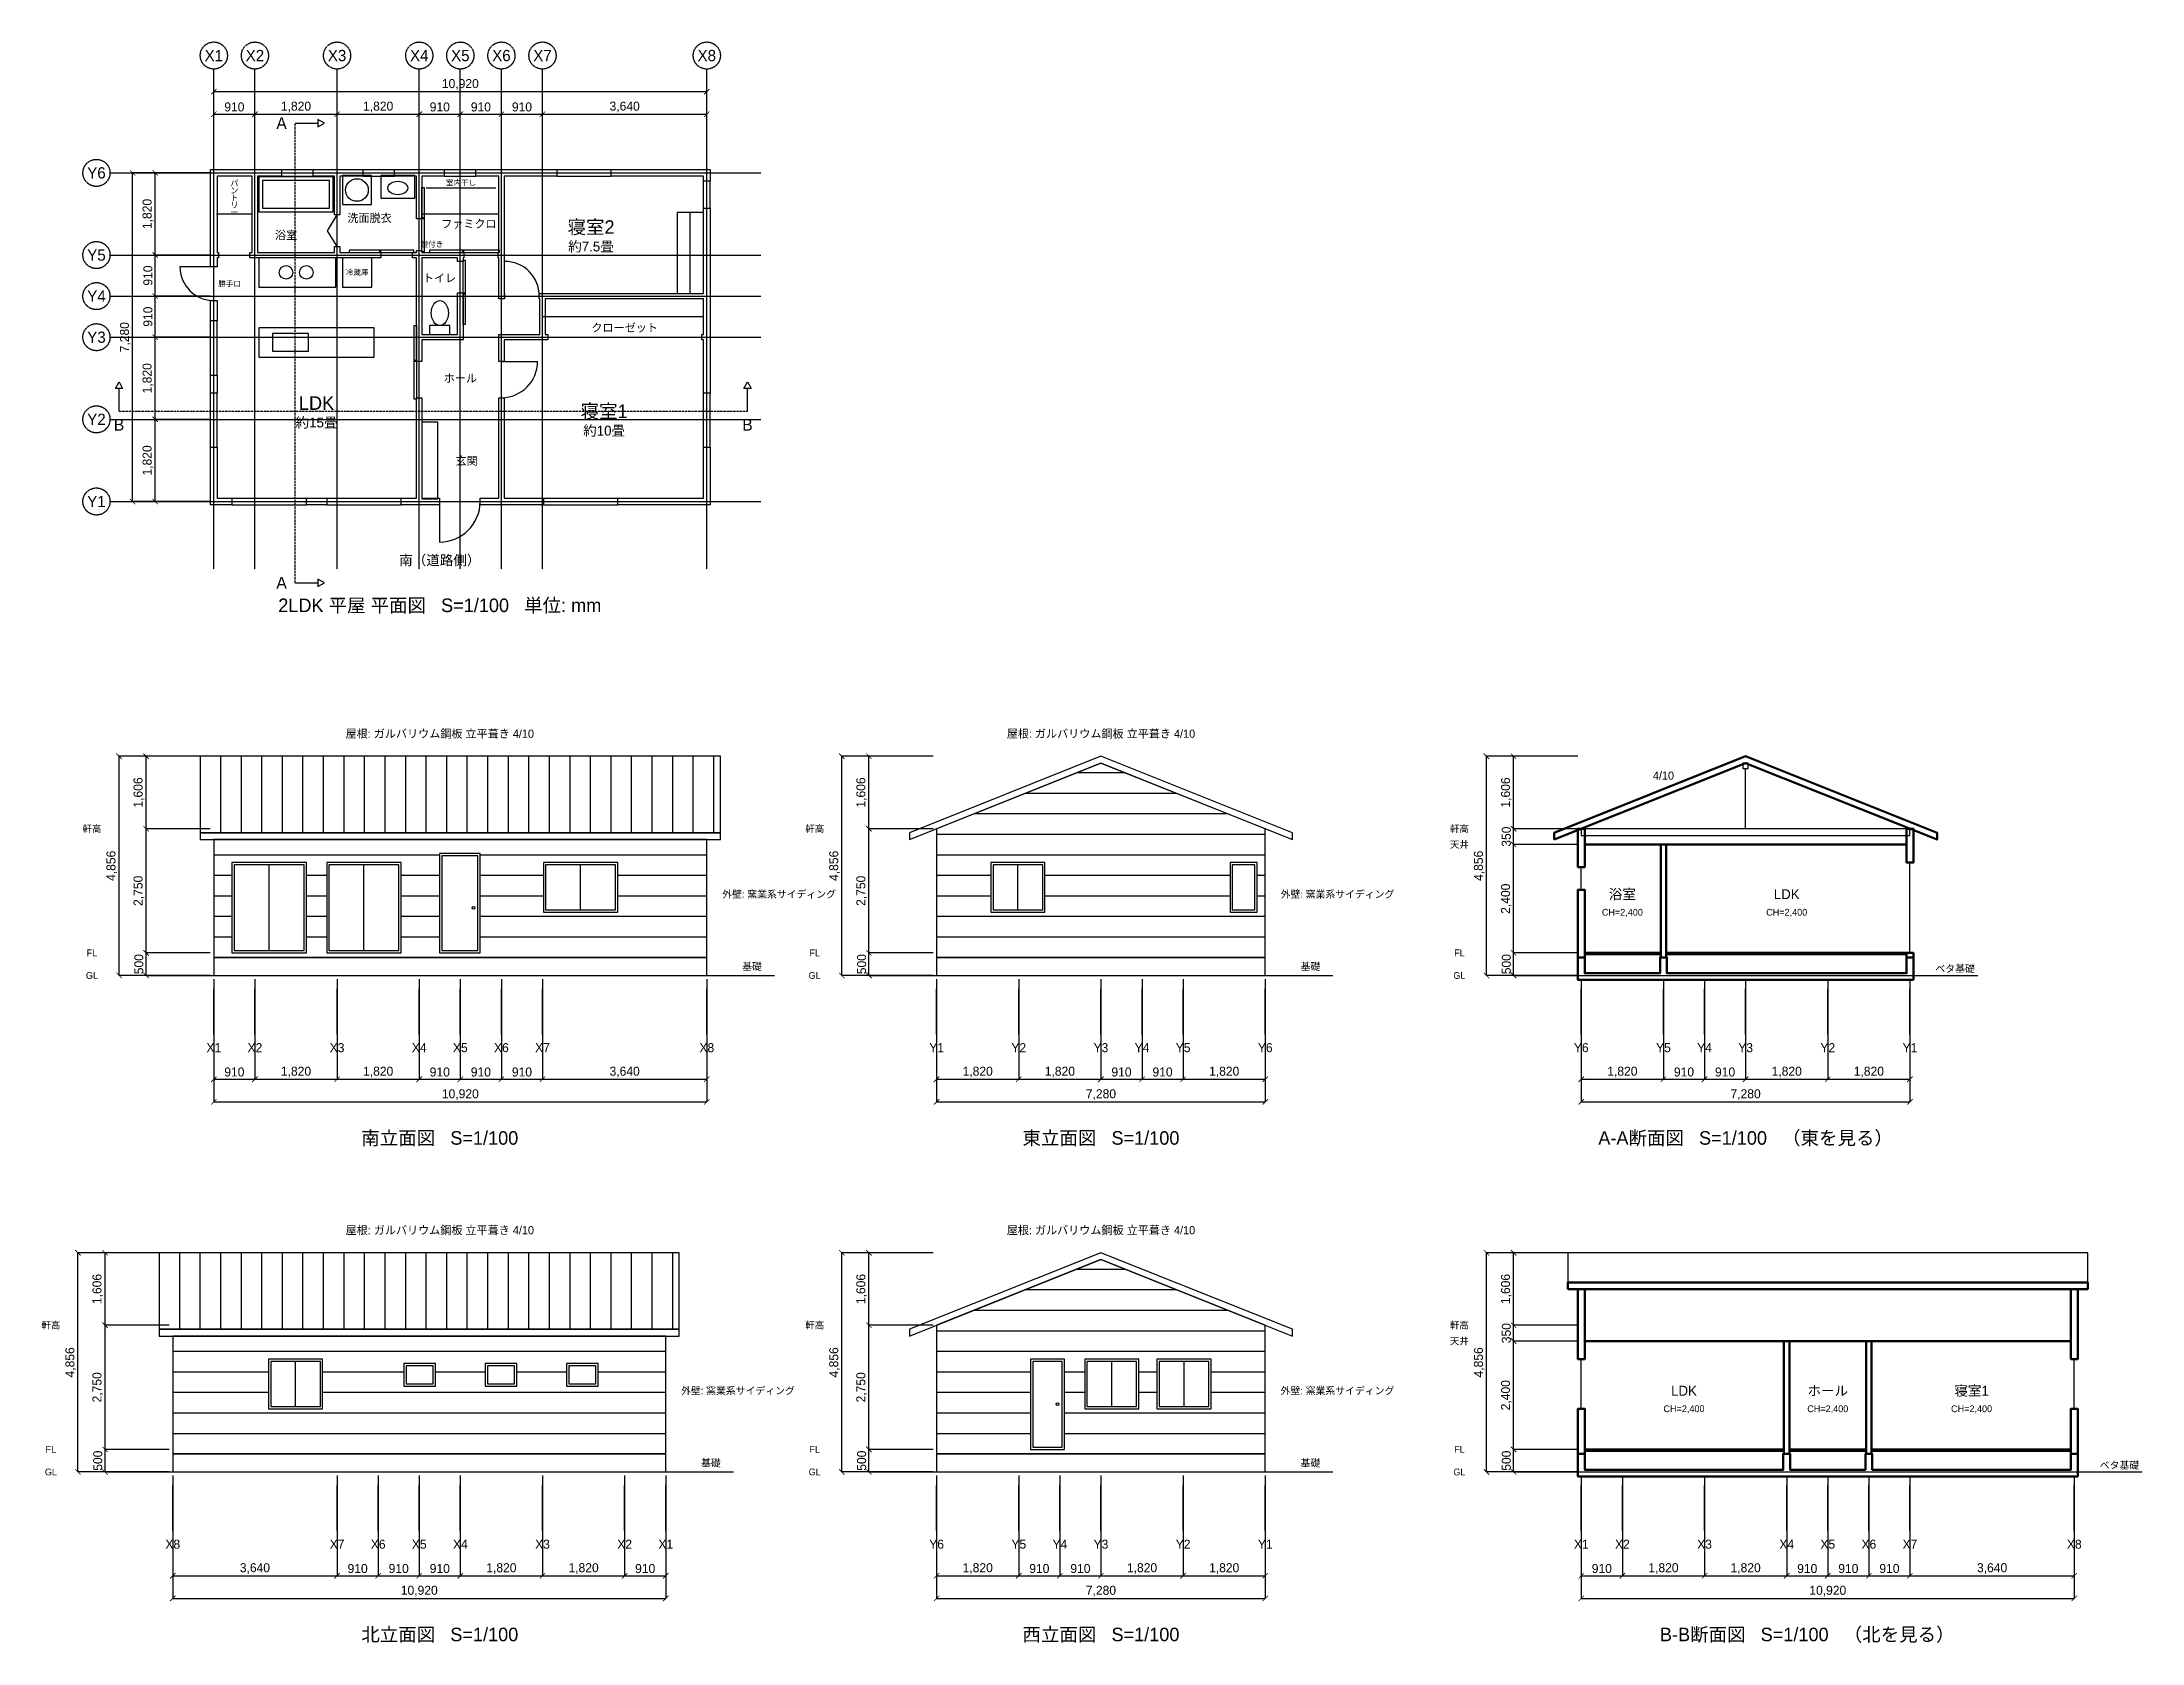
# Model space of a CAD drawing. Header units: millimetres. Extents: x -3806 to 42710, y -25289 to 10180.
import ezdxf
from ezdxf.enums import TextEntityAlignment as Align

# ---------------------------------------------------------------- set-up
doc = ezdxf.new("R2010")
doc.units = ezdxf.units.MM
for name, pattern in [('CENTER', [5.08, 3.175, -0.635, 0.635, -0.635]), ('DASHDOT', [3.556, 2.54, -0.508, 0, -0.508]), ('DASHED', [1.524, 1.27, -0.254])]:
    doc.linetypes.add(name, pattern=pattern)
for name, color, linetype in [('DIM', 2, 'CONTINUOUS'), ('DOOR', 3, 'CONTINUOUS'), ('ELEV', 7, 'CONTINUOUS'), ('ELEV_DETAIL', 8, 'CONTINUOUS'), ('ELEV_WINDOW', 4, 'CONTINUOUS'), ('FIXTURE', 8, 'CONTINUOUS'), ('GRID', 1, 'CENTER'), ('SECT', 7, 'CONTINUOUS'), ('SECT_VIEW', 8, 'CONTINUOUS'), ('TEXT', 7, 'CONTINUOUS'), ('WALL', 7, 'CONTINUOUS'), ('WINDOW', 4, 'CONTINUOUS')]:
    doc.layers.add(name, color=color, linetype=linetype)
doc.styles.add('kst32b', font='kst32b.lff')
doc.styles.add('OpenSansCondensed-Light', font='OpenSansCondensed-Light.ttf')
doc.dimstyles.new('EZDXF', dxfattribs={"dimtxt": 0.25, "dimasz": 0.175, "dimexe": 0.375, "dimexo": 0.125, "dimgap": 0.1, "dimtad": 1, "dimlfac": 100, "dimzin": 12, "dimdsep": 46, "dimtxsty": 'OpenSansCondensed-Light', "dimblk": 'ARCHTICK', "dimcen": 2.5, "dimazin": 3, "dimtfac": 0.5, "dimtmove": 2, "dimatfit": 3})

# ---------------------------------------------------------------- blocks, each defined once
blk = doc.blocks.new('_ARCHTICK')
at = {"color": 0, "linetype": 'BYBLOCK', "const_width": 0.15}
blk.add_lwpolyline([(-0.5, -0.5), (0.5, 0.5)], dxfattribs=at)

msp = doc.modelspace()

# ---------------------------------------------------------------- linework, layer by layer
at = {"layer": 'DOOR'}
for p, q in [((0, 5200), (-750, 5200)), ((6440, 4550), (6440, 5320)), ((6370, 3100), (7170, 3100)), ((5000, 0), (5000, -900))]:
    msp.add_line(p, q, dxfattribs=at)
at = {"layer": 'DOOR', "linetype": 'DASHED', "ltscale": 8}
for points in [[(4610, 6260), (4610, 6960), (4660, 6960), (4660, 6260)], [(3000, 5520), (3700, 5520), (3700, 5570), (3000, 5570)], [(4780, 5520), (5540, 5520), (5540, 5570), (4780, 5570)], [(5520, 3920), (5520, 4620), (5570, 4620), (5570, 3920)], [(4440, 3100), (4440, 3900), (4490, 3900), (4490, 3100)]]:
    msp.add_lwpolyline(points, close=True, dxfattribs=at)
at = {"layer": 'DOOR'}
msp.add_lwpolyline([(2730, 5650), (2520, 6000), (2730, 6350)], dxfattribs=at)
at = {"layer": 'DOOR', "linetype": 'CONTINUOUS', "ltscale": 8}
for points in [[(4610, 5530), (4610, 6290), (4660, 6290), (4660, 5530)], [(3670, 5520), (4430, 5520), (4430, 5570), (3670, 5570)], [(5510, 5520), (6330, 5520), (6330, 5570), (5510, 5570)], [(5520, 4590), (5520, 5350), (5570, 5350), (5570, 4590)], [(4440, 2270), (4440, 3130), (4490, 3130), (4490, 2270)]]:
    msp.add_lwpolyline(points, close=True, dxfattribs=at)
at = {"layer": 'DOOR'}
for centre, radius, start, end in [((0, 5200), 750, 180, 270), ((6440, 4550), 770, 0, 90), ((6370, 3100), 800, 270, 360), ((5000, 0), 900, 270, 360)]:
    msp.add_arc(centre, radius, start, end, dxfattribs=at)
at = {"layer": 'ELEV'}
for p, q in [((-1500, -10500), (12420, -10500)), ((14510, -10500), (24790, -10500)), ((-2410, -21500), (11510, -21500)), ((14510, -21500), (24790, -21500))]:
    msp.add_line(p, q, dxfattribs=at)
for points in [[(-300, -7340), (11220, -7340), (11220, -5644), (-300, -5644)], [(15410, -7490), (19650, -5794), (23890, -7490), (23890, -7340), (19650, -5644), (15410, -7340)], [(16010, -10100), (23290, -10100), (23290, -7250), (19650, -5794), (16010, -7250)], [(-300, -7490), (11220, -7490), (11220, -7340), (-300, -7340)], [(0, -10100), (10920, -10100), (10920, -7490), (0, -7490)], [(0, -10500), (10920, -10500), (10920, -10100), (0, -10100)], [(16010, -10500), (23290, -10500), (23290, -10100), (16010, -10100)], [(-1210, -18340), (10310, -18340), (10310, -16644), (-1210, -16644)], [(15410, -18490), (19650, -16794), (23890, -18490), (23890, -18340), (19650, -16644), (15410, -18340)], [(16010, -21100), (23290, -21100), (23290, -18250), (19650, -16794), (16010, -18250)], [(-1210, -18490), (10310, -18490), (10310, -18340), (-1210, -18340)], [(-910, -21100), (10010, -21100), (10010, -18490), (-910, -18490)], [(-910, -21500), (10010, -21500), (10010, -21100), (-910, -21100)], [(16010, -21500), (23290, -21500), (23290, -21100), (16010, -21100)]]:
    msp.add_lwpolyline(points, close=True, dxfattribs=at)
at = {"layer": 'ELEV_DETAIL'}
for p, q in [((155, -7340), (155, -5644)), ((610, -7340), (610, -5644)), ((1065, -7340), (1065, -5644)), ((1520, -7340), (1520, -5644)), ((1975, -7340), (1975, -5644)), ((2430, -7340), (2430, -5644)), ((2885, -7340), (2885, -5644)), ((3340, -7340), (3340, -5644)), ((3795, -7340), (3795, -5644)), ((4250, -7340), (4250, -5644)), ((4705, -7340), (4705, -5644)), ((5160, -7340), (5160, -5644)), ((5615, -7340), (5615, -5644)), ((6070, -7340), (6070, -5644)), ((6525, -7340), (6525, -5644)), ((6980, -7340), (6980, -5644)), ((7435, -7340), (7435, -5644)), ((7890, -7340), (7890, -5644)), ((8345, -7340), (8345, -5644)), ((8800, -7340), (8800, -5644)), ((9255, -7340), (9255, -5644)), ((9710, -7340), (9710, -5644)), ((10165, -7340), (10165, -5644)), ((10620, -7340), (10620, -5644)), ((11075, -7340), (11075, -5644)), ((19122.5, -6005), (20177.5, -6005)), ((17985, -6460), (21315, -6460)), ((16847.5, -6915), (22452.5, -6915)), ((16010, -7370), (23290, -7370)), ((0, -7825), (5000, -7825)), ((5900, -7825), (10920, -7825)), ((16010, -7825), (23290, -7825)), ((0, -8280), (400, -8280)), ((2050, -8280), (2500, -8280)), ((4150, -8280), (5000, -8280)), ((5900, -8280), (7300, -8280)), ((8950, -8280), (10920, -8280)), ((16010, -8280), (17210, -8280)), ((18410, -8280), (22510, -8280)), ((23110, -8280), (23290, -8280)), ((0, -8735), (400, -8735)), ((2050, -8735), (2500, -8735)), ((4150, -8735), (5000, -8735)), ((5900, -8735), (7300, -8735)), ((8950, -8735), (10920, -8735)), ((16010, -8735), (17210, -8735)), ((18410, -8735), (22510, -8735)), ((23110, -8735), (23290, -8735)), ((0, -9190), (400, -9190)), ((2050, -9190), (2500, -9190)), ((4150, -9190), (5000, -9190)), ((5900, -9190), (10920, -9190)), ((16010, -9190), (23290, -9190)), ((0, -9645), (400, -9645)), ((2050, -9645), (2500, -9645)), ((4150, -9645), (5000, -9645)), ((5900, -9645), (10920, -9645)), ((16010, -9645), (23290, -9645)), ((-755, -18340), (-755, -16644)), ((-300, -18340), (-300, -16644)), ((155, -18340), (155, -16644)), ((610, -18340), (610, -16644)), ((1065, -18340), (1065, -16644)), ((1520, -18340), (1520, -16644)), ((1975, -18340), (1975, -16644)), ((2430, -18340), (2430, -16644)), ((2885, -18340), (2885, -16644)), ((3340, -18340), (3340, -16644)), ((3795, -18340), (3795, -16644)), ((4250, -18340), (4250, -16644)), ((4705, -18340), (4705, -16644)), ((5160, -18340), (5160, -16644)), ((5615, -18340), (5615, -16644)), ((6070, -18340), (6070, -16644)), ((6525, -18340), (6525, -16644)), ((6980, -18340), (6980, -16644)), ((7435, -18340), (7435, -16644)), ((7890, -18340), (7890, -16644)), ((8345, -18340), (8345, -16644)), ((8800, -18340), (8800, -16644)), ((9255, -18340), (9255, -16644)), ((9710, -18340), (9710, -16644)), ((10165, -18340), (10165, -16644)), ((19122.5, -17005), (20177.5, -17005)), ((17985, -17460), (21315, -17460)), ((16847.5, -17915), (22452.5, -17915)), ((16010, -18370), (23290, -18370)), ((-910, -18825), (10010, -18825)), ((16010, -18825), (23290, -18825)), ((-910, -19280), (1210, -19280)), ((2410, -19280), (4210, -19280)), ((4910, -19280), (6010, -19280)), ((6710, -19280), (7810, -19280)), ((8510, -19280), (10010, -19280)), ((16010, -19280), (18090, -19280)), ((18840, -19280), (19290, -19280)), ((20490, -19280), (20890, -19280)), ((22090, -19280), (23290, -19280)), ((-910, -19735), (1210, -19735)), ((2410, -19735), (10010, -19735)), ((16010, -19735), (18090, -19735)), ((18840, -19735), (19290, -19735)), ((20490, -19735), (20890, -19735)), ((22090, -19735), (23290, -19735)), ((-910, -20190), (10010, -20190)), ((16010, -20190), (18090, -20190)), ((18840, -20190), (23290, -20190)), ((-910, -20645), (10010, -20645)), ((16010, -20645), (18090, -20645)), ((18840, -20645), (23290, -20645))]:
    msp.add_line(p, q, dxfattribs=at)
at = {"layer": 'ELEV_WINDOW'}
for p, q in [((1225, -9950), (1225, -8050)), ((3325, -9950), (3325, -8050)), ((8125, -9050), (8125, -8050)), ((17810, -9050), (17810, -8050)), ((1810, -20050), (1810, -19050)), ((19890, -20050), (19890, -19050)), ((21490, -20050), (21490, -19050))]:
    msp.add_line(p, q, dxfattribs=at)
for points in [[(5000, -10000), (5900, -10000), (5900, -7800), (5000, -7800)], [(5050, -9950), (5850, -9950), (5850, -7850), (5050, -7850)], [(400, -10000), (2050, -10000), (2050, -8000), (400, -8000)], [(450, -9950), (2000, -9950), (2000, -8050), (450, -8050)], [(2500, -10000), (4150, -10000), (4150, -8000), (2500, -8000)], [(2550, -9950), (4100, -9950), (4100, -8050), (2550, -8050)], [(7300, -9100), (8950, -9100), (8950, -8000), (7300, -8000)], [(7350, -9050), (8900, -9050), (8900, -8050), (7350, -8050)], [(17210, -9100), (18410, -9100), (18410, -8000), (17210, -8000)], [(17260, -9050), (18360, -9050), (18360, -8050), (17260, -8050)], [(22510, -9100), (23110, -9100), (23110, -8000), (22510, -8000)], [(22560, -9050), (23060, -9050), (23060, -8050), (22560, -8050)], [(1210, -20100), (2410, -20100), (2410, -19000), (1210, -19000)], [(1260, -20050), (2360, -20050), (2360, -19050), (1260, -19050)], [(18090, -21000), (18840, -21000), (18840, -19000), (18090, -19000)], [(18140, -20950), (18790, -20950), (18790, -19050), (18140, -19050)], [(19290, -20100), (20490, -20100), (20490, -19000), (19290, -19000)], [(19340, -20050), (20440, -20050), (20440, -19050), (19340, -19050)], [(20890, -20100), (22090, -20100), (22090, -19000), (20890, -19000)], [(20940, -20050), (22040, -20050), (22040, -19050), (20940, -19050)], [(4210, -19600), (4910, -19600), (4910, -19100), (4210, -19100)], [(4260, -19550), (4860, -19550), (4860, -19150), (4260, -19150)], [(6010, -19600), (6710, -19600), (6710, -19100), (6010, -19100)], [(6060, -19550), (6660, -19550), (6660, -19150), (6060, -19150)], [(7810, -19600), (8510, -19600), (8510, -19100), (7810, -19100)], [(7860, -19550), (8460, -19550), (8460, -19150), (7860, -19150)]]:
    msp.add_lwpolyline(points, close=True, dxfattribs=at)
for centre in [(5750, -9000), (18690, -20000)]:
    msp.add_circle(centre, 30, dxfattribs=at)
at = {"layer": 'FIXTURE'}
for p, q in [((4700, 6950), (6250, 6950)), ((60, 6370), (850, 6370)), ((4610, 6370), (6310, 6370)), ((10550, 4610), (10550, 6400)), ((7280, 4095), (10845, 4095)), ((4610, 1820), (6310, 1820))]:
    msp.add_line(p, q, dxfattribs=at)
for points in [[(1000, 6420), (2640, 6420), (2640, 7190), (1000, 7190)], [(1080, 6500), (2560, 6500), (2560, 7110), (1080, 7110)], [(2850, 6580), (3490, 6580), (3490, 7220), (2850, 7220)], [(3700, 6720), (4450, 6720), (4450, 7220), (3700, 7220)], [(10260, 4610), (10845, 4610), (10845, 6400), (10260, 6400)], [(1000, 4750), (2700, 4750), (2700, 5400), (1000, 5400)], [(2850, 4750), (3500, 4750), (3500, 5400), (2850, 5400)], [(1000, 3200), (3550, 3200), (3550, 3850), (1000, 3850)], [(4780, 3700), (5230, 3700), (5230, 3900), (4780, 3900)], [(1300, 3330), (2100, 3330), (2100, 3720), (1300, 3720)], [(4610, 60), (4960, 60), (4960, 1760), (4610, 1760)]]:
    msp.add_lwpolyline(points, close=True, dxfattribs=at)
for centre, radius in [((3170, 6900), 250), ((1600, 5075), 150), ((2050, 5075), 150)]:
    msp.add_circle(centre, radius, dxfattribs=at)
for centre, major_axis, ratio in [((4075, 6945), (220, 0), 0.681818182), ((5005, 4175), (0, 275), 0.690909091)]:
    msp.add_ellipse(centre, major_axis=major_axis, ratio=ratio, dxfattribs=at)
at = {"layer": 'GRID'}
for p, q in [((0, -1500), (0, 9580)), ((910, -1500), (910, 9580)), ((2730, -1500), (2730, 9580)), ((4550, -1500), (4550, 9580)), ((5460, -1500), (5460, 9580)), ((6370, -1500), (6370, 9580)), ((7280, -1500), (7280, 9580)), ((10920, -1500), (10920, 9580)), ((-2300, 7280), (12120, 7280)), ((-2300, 5460), (12120, 5460)), ((-2300, 4550), (12120, 4550)), ((-2300, 3640), (12120, 3640)), ((-2300, 1820), (12120, 1820)), ((-2300, 0), (12120, 0)), ((0, -11800), (0, -10800)), ((910, -11800), (910, -10800)), ((2730, -11800), (2730, -10800)), ((4550, -11800), (4550, -10800)), ((5460, -11800), (5460, -10800)), ((6370, -11800), (6370, -10800)), ((7280, -11800), (7280, -10800)), ((10920, -11800), (10920, -10800)), ((16010, -11800), (16010, -10800)), ((17830, -11800), (17830, -10800)), ((19650, -11800), (19650, -10800)), ((20560, -11800), (20560, -10800)), ((21470, -11800), (21470, -10800)), ((23290, -11800), (23290, -10800)), ((30290, -11800), (30290, -10800)), ((32110, -11800), (32110, -10800)), ((33020, -11800), (33020, -10800)), ((33930, -11800), (33930, -10800)), ((35750, -11800), (35750, -10800)), ((37570, -11800), (37570, -10800)), ((-910, -22800), (-910, -21800)), ((2730, -22800), (2730, -21800)), ((3640, -22800), (3640, -21800)), ((4550, -22800), (4550, -21800)), ((5460, -22800), (5460, -21800)), ((7280, -22800), (7280, -21800)), ((9100, -22800), (9100, -21800)), ((10010, -22800), (10010, -21800)), ((16010, -22800), (16010, -21800)), ((17830, -22800), (17830, -21800)), ((18740, -22800), (18740, -21800)), ((19650, -22800), (19650, -21800)), ((21470, -22800), (21470, -21800)), ((23290, -22800), (23290, -21800)), ((30290, -22800), (30290, -21800)), ((31200, -22800), (31200, -21800)), ((33020, -22800), (33020, -21800)), ((34840, -22800), (34840, -21800)), ((35750, -22800), (35750, -21800)), ((36660, -22800), (36660, -21800)), ((37570, -22800), (37570, -21800)), ((41210, -22800), (41210, -21800))]:
    msp.add_line(p, q, dxfattribs=at)
for centre in [(0, 9880), (910, 9880), (2730, 9880), (4550, 9880), (5460, 9880), (6370, 9880), (7280, 9880), (10920, 9880), (-2600, 7280), (-2600, 5460), (-2600, 4550), (-2600, 3640), (-2600, 1820), (-2600, 0)]:
    msp.add_circle(centre, 300, dxfattribs=at)
at = {"layer": 'SECT', "lineweight": 50}
for p, q in [((30365, -7600), (32050, -7600)), ((32170, -7600), (37495, -7600)), ((30365, -18600), (34780, -18600)), ((34900, -18600), (36600, -18600)), ((36720, -18600), (41135, -18600))]:
    msp.add_line(p, q, dxfattribs=at)
for points in [[(29690, -7490), (33930, -5794), (38170, -7490), (38170, -7340), (33930, -5644), (29690, -7340)], [(30215, -7250), (30365, -7250), (30365, -8100), (30215, -8100)], [(37495, -7250), (37645, -7250), (37645, -8000), (37495, -8000)], [(32170, -10100), (32170, -7600), (32050, -7600), (32050, -10100)], [(30365, -10100), (30215, -10100), (30215, -8600), (30365, -8600)], [(37645, -10600), (37495, -10600), (32185, -10600), (32035, -10600), (30365, -10600), (30215, -10600), (30215, -10450), (30215, -10100), (30365, -10100), (30365, -10450), (32035, -10450), (32035, -10100), (32185, -10100), (32185, -10450), (37495, -10450), (37495, -10100), (37645, -10100), (37645, -10450)], [(30365, -10030), (32050, -10030), (32050, -10000), (30365, -10000)], [(32170, -10030), (37495, -10030), (37495, -10000), (32170, -10000)], [(37645, -10100), (37495, -10100), (37495, -10000), (37645, -10000)], [(29990, -17450), (41510, -17450), (41510, -17300), (29990, -17300)], [(30215, -17450), (30365, -17450), (30365, -19000), (30215, -19000)], [(41135, -17450), (41285, -17450), (41285, -19000), (41135, -19000)], [(34900, -21100), (34900, -18600), (34780, -18600), (34780, -21100)], [(36720, -21100), (36720, -18600), (36600, -18600), (36600, -21100)], [(30365, -21100), (30215, -21100), (30215, -20100), (30365, -20100)], [(41285, -21100), (41135, -21100), (41135, -20100), (41285, -20100)], [(41285, -21600), (41135, -21600), (36735, -21600), (36585, -21600), (34915, -21600), (34765, -21600), (30365, -21600), (30215, -21600), (30215, -21450), (30215, -21100), (30365, -21100), (30365, -21450), (34765, -21450), (34765, -21100), (34915, -21100), (34915, -21450), (36585, -21450), (36585, -21100), (36735, -21100), (36735, -21450), (41135, -21450), (41135, -21100), (41285, -21100), (41285, -21450)], [(30365, -21030), (34780, -21030), (34780, -21000), (30365, -21000)], [(34900, -21030), (36600, -21030), (36600, -21000), (34900, -21000)], [(36720, -21030), (41135, -21030), (41135, -21000), (36720, -21000)]]:
    msp.add_lwpolyline(points, close=True, dxfattribs=at)
at = {"layer": 'SECT_VIEW', "linetype": 'DASHDOT', "ltscale": 20}
for p, q in [((1800, -1800), (1800, 8380)), ((-2100, 2000), (11820, 2000))]:
    msp.add_line(p, q, dxfattribs=at)
at = {"layer": 'SECT_VIEW'}
for p, q in [((1800, 8380), (2300, 8380)), ((-2100, 2000), (-2100, 2500)), ((11820, 2000), (11820, 2500)), ((1800, -1800), (2300, -1800)), ((33930, -7250), (33930, -5914)), ((30290, -8600), (30290, -8100)), ((37570, -10000), (37570, -8000)), ((28790, -10500), (39070, -10500)), ((30290, -20100), (30290, -19000)), ((41210, -20100), (41210, -19000)), ((28790, -21500), (42710, -21500))]:
    msp.add_line(p, q, dxfattribs=at)
for points in [[(2300, 8300), (2450, 8380), (2300, 8460)], [(-2180, 2500), (-2100, 2650), (-2020, 2500)], [(11740, 2500), (11820, 2650), (11900, 2500)], [(2300, -1880), (2450, -1800), (2300, -1720)], [(33870, -5914), (33990, -5914), (33990, -5794), (33870, -5794)], [(30290, -7400), (37570, -7400), (37570, -7250), (30290, -7250)], [(29990, -17300), (41510, -17300), (41510, -16644), (29990, -16644)]]:
    msp.add_lwpolyline(points, close=True, dxfattribs=at)
at = {"layer": 'WALL'}
for points in [[(-75, 7205), (-75, 7280), (-75, 7355), (75, 7355), (1500, 7355), (1500, 7205), (970, 7205), (970, 5520), (2670, 5520), (2670, 5650), (2790, 5650), (2790, 5520), (3700, 5520), (3700, 5400), (2790, 5400), (2670, 5400), (970, 5400), (850, 5400), (800, 5400), (800, 5520), (850, 5520), (850, 7205), (75, 7205), (75, 5520), (100, 5520), (100, 5400), (75, 5400), (75, 5200), (-75, 5200)], [(3300, 7355), (3300, 7205), (2790, 7205), (2790, 6350), (2670, 6350), (2670, 7205), (2200, 7205), (2200, 7355)], [(5100, 7355), (5100, 7205), (4610, 7205), (4610, 6260), (4490, 6260), (4490, 7205), (4000, 7205), (4000, 7355)], [(7600, 7355), (7600, 7205), (6430, 7205), (6430, 5520), (6430, 5400), (6430, 4610), (6440, 4610), (6440, 4490), (6430, 4490), (6370, 4490), (6310, 4490), (6310, 4610), (6310, 5400), (6300, 5400), (6300, 5520), (6310, 5520), (6310, 7205), (5800, 7205), (5800, 7355)], [(10845, 7355), (10920, 7355), (10995, 7355), (10995, 7205), (10995, 7100), (10845, 7100), (10845, 7205), (8800, 7205), (8800, 7355)], [(10995, 2400), (10845, 2400), (10845, 3580), (10810, 3580), (10810, 3700), (10845, 3700), (10845, 4490), (7340, 4490), (7340, 3700), (7400, 3700), (7400, 3580), (7340, 3580), (7220, 3580), (6430, 3580), (6430, 3100), (6310, 3100), (6310, 3580), (6310, 3640), (6310, 3700), (6430, 3700), (7220, 3700), (7220, 4490), (7210, 4490), (7210, 4610), (7220, 4610), (7340, 4610), (10845, 4610), (10845, 6500), (10995, 6500)], [(4490, 5520), (4490, 5560), (4610, 5560), (4610, 5520), (5400, 5520), (5520, 5520), (5540, 5520), (5540, 5400), (5520, 5400), (5520, 5320), (5400, 5320), (5400, 5400), (4610, 5400), (4610, 3700), (5400, 3700), (5400, 4620), (5520, 4620), (5520, 3700), (5520, 3640), (5520, 3580), (5400, 3580), (4610, 3580), (4610, 3100), (4490, 3100), (4490, 3580), (4490, 3700), (4490, 5400), (4400, 5400), (4400, 5520)], [(-75, 4450), (75, 4450), (75, 4000), (-75, 4000)], [(-75, 2800), (75, 2800), (75, 2400), (-75, 2400)], [(4150, -75), (4150, 75), (4490, 75), (4490, 2300), (4610, 2300), (4610, 75), (5000, 75), (5000, -75)], [(5900, -75), (5900, 75), (6310, 75), (6310, 2300), (6430, 2300), (6430, 75), (7300, 75), (7300, -75)], [(75, -75), (0, -75), (-75, -75), (-75, 75), (-75, 1200), (75, 1200), (75, 75), (400, 75), (400, -75)], [(8950, -75), (8950, 75), (10845, 75), (10845, 1200), (10995, 1200), (10995, 75), (10995, 0), (10995, -75), (10845, -75)], [(2050, -75), (2050, 75), (2500, 75), (2500, -75)]]:
    msp.add_lwpolyline(points, close=True, dxfattribs=at)
at = {"layer": 'WINDOW'}
for p, q in [((1500, 7355), (2200, 7355)), ((1500, 7280), (2200, 7280)), ((1500, 7205), (2200, 7205)), ((3300, 7355), (4000, 7355)), ((3300, 7280), (4000, 7280)), ((3300, 7205), (4000, 7205)), ((5100, 7355), (5800, 7355)), ((5100, 7280), (5800, 7280)), ((5100, 7205), (5800, 7205)), ((7600, 7355), (8800, 7355)), ((7600, 7280), (8800, 7280)), ((7600, 7205), (8800, 7205)), ((10845, 6500), (10845, 7100)), ((10920, 6500), (10920, 7100)), ((10995, 6500), (10995, 7100)), ((-75, 2800), (-75, 4000)), ((0, 2800), (0, 4000)), ((75, 2800), (75, 4000)), ((-75, 1200), (-75, 2400)), ((0, 1200), (0, 2400)), ((75, 1200), (75, 2400)), ((10845, 1200), (10845, 2400)), ((10920, 1200), (10920, 2400)), ((10995, 1200), (10995, 2400)), ((400, 75), (2050, 75)), ((400, 0), (2050, 0)), ((2500, 75), (4150, 75)), ((2500, 0), (4150, 0)), ((7300, 75), (8950, 75)), ((7300, 0), (8950, 0)), ((400, -75), (2050, -75)), ((2500, -75), (4150, -75)), ((7300, -75), (8950, -75))]:
    msp.add_line(p, q, dxfattribs=at)

# ---------------------------------------------------------------- texts
at = {"layer": 'FIXTURE', "style": 'kst32b'}
for s, p in [('室内干し', (5475, 7060)), ('鍵付き', (4830, 5700)), ('冷蔵庫', (3175, 5075)), ('勝手口', (350, 4825))]:
    msp.add_text(s, height=120, dxfattribs=at).set_placement(p, align=Align.MIDDLE_CENTER)
at = {"layer": 'GRID', "style": 'kst32b'}
for s, height, p in [('X1', 250, (0, 9880)), ('X2', 250, (910, 9880)), ('X3', 250, (2730, 9880)), ('X4', 250, (4550, 9880)), ('X5', 250, (5460, 9880)), ('X6', 250, (6370, 9880)), ('X7', 250, (7280, 9880)), ('X8', 250, (10920, 9880)), ('Y6', 250, (-2600, 7280)), ('Y5', 250, (-2600, 5460)), ('Y4', 250, (-2600, 4550)), ('Y3', 250, (-2600, 3640)), ('Y2', 250, (-2600, 1820)), ('Y1', 250, (-2600, 0)), ('X1', 200, (0, -12100)), ('X2', 200, (910, -12100)), ('X3', 200, (2730, -12100)), ('X4', 200, (4550, -12100)), ('X5', 200, (5460, -12100)), ('X6', 200, (6370, -12100)), ('X7', 200, (7280, -12100)), ('X8', 200, (10920, -12100)), ('Y1', 200, (16010, -12100)), ('Y2', 200, (17830, -12100)), ('Y3', 200, (19650, -12100)), ('Y4', 200, (20560, -12100)), ('Y5', 200, (21470, -12100)), ('Y6', 200, (23290, -12100)), ('Y6', 200, (30290, -12100)), ('Y5', 200, (32110, -12100)), ('Y4', 200, (33020, -12100)), ('Y3', 200, (33930, -12100)), ('Y2', 200, (35750, -12100)), ('Y1', 200, (37570, -12100)), ('X8', 200, (-910, -23100)), ('X7', 200, (2730, -23100)), ('X6', 200, (3640, -23100)), ('X5', 200, (4550, -23100)), ('X4', 200, (5460, -23100)), ('X3', 200, (7280, -23100)), ('X2', 200, (9100, -23100)), ('X1', 200, (10010, -23100)), ('Y6', 200, (16010, -23100)), ('Y5', 200, (17830, -23100)), ('Y4', 200, (18740, -23100)), ('Y3', 200, (19650, -23100)), ('Y2', 200, (21470, -23100)), ('Y1', 200, (23290, -23100)), ('X1', 200, (30290, -23100)), ('X2', 200, (31200, -23100)), ('X3', 200, (33020, -23100)), ('X4', 200, (34840, -23100)), ('X5', 200, (35750, -23100)), ('X6', 200, (36660, -23100)), ('X7', 200, (37570, -23100)), ('X8', 200, (41210, -23100))]:
    msp.add_text(s, height=height, dxfattribs=at).set_placement(p, align=Align.MIDDLE_CENTER)
at = {"layer": 'TEXT', "style": 'kst32b'}
for s, height, p in [('A', 260, (1500, 8380)), ('パ', 130, (455, 7050)), ('ン', 130, (455, 6890)), ('リ', 130, (455, 6570)), ('ト', 130, (455, 6730)), ('ー', 130, (455, 6410)), ('洗面脱衣', 180, (3450, 6280)), ('ファミクロ', 180, (5650, 6150)), ('寝室2', 300, (8355, 6080)), ('浴室', 180, (1600, 5900)), ('約7.5畳', 220, (8355, 5650)), ('トイレ', 180, (5000, 4950)), ('クローゼット', 180, (9100, 3850)), ('ホール', 180, (5460, 2730)), ('LDK', 300, (2275, 2180)), ('約15畳', 220, (2275, 1750)), ('寝室1', 300, (8645, 2000)), ('B', 260, (-2100, 1700)), ('約10畳', 220, (8645, 1570)), ('B', 260, (11820, 1700)), ('玄関', 180, (5600, 900)), ('南（道路側）', 220, (5005, -1300)), ('A', 260, (1500, -1800)), ('2LDK 平屋 平面図   S=1/100   単位: mm', 300, (5005, -2300)), ('屋根: ガルバリウム鋼板 立平葺き 4/10', 180, (5005, -5144)), ('屋根: ガルバリウム鋼板 立平葺き 4/10', 180, (19650, -5144)), ('4/10', 180, (32110, -6072)), ('軒高', 150, (-2700, -7250)), ('軒高', 150, (13310, -7250)), ('軒高', 150, (27590, -7250)), ('天井', 150, (27590, -7600)), ('外壁: 窯業系サイディング', 160, (12520, -8700)), ('外壁: 窯業系サイディング', 160, (24890, -8700)), ('浴室', 220, (31200, -8700)), ('LDK', 220, (34840, -8700)), ('CH=2,400', 150, (31200, -9100)), ('CH=2,400', 150, (34840, -9100)), ('FL', 150, (-2700, -10000)), ('基礎', 160, (11920, -10300)), ('FL', 150, (13310, -10000)), ('基礎', 160, (24290, -10300)), ('FL', 150, (27590, -10000)), ('GL', 150, (-2700, -10500)), ('GL', 150, (13310, -10500)), ('GL', 150, (27590, -10500)), ('ベタ基礎', 160, (38570, -10350)), ('南立面図   S=1/100', 300, (5005, -14100)), ('東立面図   S=1/100', 300, (19650, -14100)), ('A-A断面図   S=1/100   （東を見る）', 300, (33930, -14100)), ('屋根: ガルバリウム鋼板 立平葺き 4/10', 180, (5005, -16144)), ('屋根: ガルバリウム鋼板 立平葺き 4/10', 180, (19650, -16144)), ('軒高', 150, (-3610, -18250)), ('軒高', 150, (13310, -18250)), ('軒高', 150, (27590, -18250)), ('天井', 150, (27590, -18600)), ('外壁: 窯業系サイディング', 160, (11610, -19700)), ('外壁: 窯業系サイディング', 160, (24890, -19700)), ('LDK', 220, (32565, -19700)), ('ホール', 220, (35750, -19700)), ('寝室1', 220, (38935, -19700)), ('CH=2,400', 150, (32565, -20100)), ('CH=2,400', 150, (35750, -20100)), ('CH=2,400', 150, (38935, -20100)), ('FL', 150, (-3610, -21000)), ('FL', 150, (13310, -21000)), ('FL', 150, (27590, -21000)), ('基礎', 160, (11010, -21300)), ('基礎', 160, (24290, -21300)), ('ベタ基礎', 160, (42210, -21350)), ('GL', 150, (-3610, -21500)), ('GL', 150, (13310, -21500)), ('GL', 150, (27590, -21500)), ('北立面図   S=1/100', 300, (5005, -25100)), ('西立面図   S=1/100', 300, (19650, -25100)), ('B-B断面図   S=1/100   （北を見る）', 300, (35295, -25100))]:
    msp.add_text(s, height=height, dxfattribs=at).set_placement(p, align=Align.MIDDLE_CENTER)

# ---------------------------------------------------------------- dimensions: what is measured, and where the dimension line sits
at = {"layer": 'DIM'}
for base, p1, p2, text in [((0, 9080), (0, 7280), (10920, 7280), '10,920'), ((0, 8580), (0, 7280), (910, 7280), '910'), ((910, 8580), (910, 7280), (2730, 7280), '1,820'), ((2730, 8580), (2730, 7280), (4550, 7280), '1,820'), ((4550, 8580), (4550, 7280), (5460, 7280), '910'), ((5460, 8580), (5460, 7280), (6370, 7280), '910'), ((6370, 8580), (6370, 7280), (7280, 7280), '910'), ((7280, 8580), (7280, 7280), (10920, 7280), '3,640'), ((0, -12800), (0, -10500), (910, -10500), '910'), ((0, -13300), (0, -10500), (10920, -10500), '10,920'), ((910, -12800), (910, -10500), (2730, -10500), '1,820'), ((2730, -12800), (2730, -10500), (4550, -10500), '1,820'), ((4550, -12800), (4550, -10500), (5460, -10500), '910'), ((5460, -12800), (5460, -10500), (6370, -10500), '910'), ((6370, -12800), (6370, -10500), (7280, -10500), '910'), ((7280, -12800), (7280, -10500), (10920, -10500), '3,640'), ((16010, -12800), (16010, -10500), (17830, -10500), '1,820'), ((16010, -13300), (16010, -10500), (23290, -10500), '7,280'), ((17830, -12800), (17830, -10500), (19650, -10500), '1,820'), ((19650, -12800), (19650, -10500), (20560, -10500), '910'), ((20560, -12800), (20560, -10500), (21470, -10500), '910'), ((21470, -12800), (21470, -10500), (23290, -10500), '1,820'), ((30290, -12800), (30290, -10500), (32110, -10500), '1,820'), ((30290, -13300), (30290, -10500), (37570, -10500), '7,280'), ((32110, -12800), (32110, -10500), (33020, -10500), '910'), ((33020, -12800), (33020, -10500), (33930, -10500), '910'), ((33930, -12800), (33930, -10500), (35750, -10500), '1,820'), ((35750, -12800), (35750, -10500), (37570, -10500), '1,820'), ((-910, -23800), (-910, -21500), (2730, -21500), '3,640'), ((-910, -24300), (-910, -21500), (10010, -21500), '10,920'), ((2730, -23800), (2730, -21500), (3640, -21500), '910'), ((3640, -23800), (3640, -21500), (4550, -21500), '910'), ((4550, -23800), (4550, -21500), (5460, -21500), '910'), ((5460, -23800), (5460, -21500), (7280, -21500), '1,820'), ((7280, -23800), (7280, -21500), (9100, -21500), '1,820'), ((9100, -23800), (9100, -21500), (10010, -21500), '910'), ((16010, -23800), (16010, -21500), (17830, -21500), '1,820'), ((16010, -24300), (16010, -21500), (23290, -21500), '7,280'), ((17830, -23800), (17830, -21500), (18740, -21500), '910'), ((18740, -23800), (18740, -21500), (19650, -21500), '910'), ((19650, -23800), (19650, -21500), (21470, -21500), '1,820'), ((21470, -23800), (21470, -21500), (23290, -21500), '1,820'), ((30290, -23800), (30290, -21500), (31200, -21500), '910'), ((30290, -24300), (30290, -21500), (41210, -21500), '10,920'), ((31200, -23800), (31200, -21500), (33020, -21500), '1,820'), ((33020, -23800), (33020, -21500), (34840, -21500), '1,820'), ((34840, -23800), (34840, -21500), (35750, -21500), '910'), ((35750, -23800), (35750, -21500), (36660, -21500), '910'), ((36660, -23800), (36660, -21500), (37570, -21500), '910'), ((37570, -23800), (37570, -21500), (41210, -21500), '3,640')]:
    msp.add_linear_dim(base=base, p1=p1, p2=p2, text=text, dimstyle='EZDXF', override={"dimtxt": 200, "dimasz": 120, "dimexo": 80, "dimgap": 60, "dimtad": 1, "dimdec": 0, "dimtxsty": 'kst32b'}, dxfattribs=at).render()
for base, p1, p2, text in [((-1800, 0), (0, 0), (0, 7280), '7,280'), ((-1300, 5460), (0, 5460), (0, 7280), '1,820'), ((-1300, 4550), (0, 4550), (0, 5460), '910'), ((-1300, 3640), (0, 3640), (0, 4550), '910'), ((-1300, 1820), (0, 1820), (0, 3640), '1,820'), ((-1300, 0), (0, 0), (0, 1820), '1,820'), ((-2100, -10500), (0, -10500), (0, -5644), '4,856'), ((-1500, -7250), (0, -7250), (0, -5644), '1,606'), ((13910, -10500), (16010, -10500), (16010, -5644), '4,856'), ((14510, -7250), (16010, -7250), (16010, -5644), '1,606'), ((28190, -10500), (30290, -10500), (30290, -5644), '4,856'), ((28790, -7250), (30290, -7250), (30290, -5644), '1,606'), ((-1500, -10000), (0, -10000), (0, -7250), '2,750'), ((14510, -10000), (16010, -10000), (16010, -7250), '2,750'), ((28790, -7600), (30290, -7600), (30290, -7250), '350'), ((28790, -10000), (30290, -10000), (30290, -7600), '2,400'), ((-1500, -10500), (0, -10500), (0, -10000), '500'), ((14510, -10500), (16010, -10500), (16010, -10000), '500'), ((28790, -10500), (30290, -10500), (30290, -10000), '500'), ((-3010, -21500), (-910, -21500), (-910, -16644), '4,856'), ((-2410, -18250), (-910, -18250), (-910, -16644), '1,606'), ((13910, -21500), (16010, -21500), (16010, -16644), '4,856'), ((14510, -18250), (16010, -18250), (16010, -16644), '1,606'), ((28190, -21500), (30290, -21500), (30290, -16644), '4,856'), ((28790, -18250), (30290, -18250), (30290, -16644), '1,606'), ((-2410, -21000), (-910, -21000), (-910, -18250), '2,750'), ((14510, -21000), (16010, -21000), (16010, -18250), '2,750'), ((28790, -18600), (30290, -18600), (30290, -18250), '350'), ((28790, -21000), (30290, -21000), (30290, -18600), '2,400'), ((-2410, -21500), (-910, -21500), (-910, -21000), '500'), ((14510, -21500), (16010, -21500), (16010, -21000), '500'), ((28790, -21500), (30290, -21500), (30290, -21000), '500')]:
    msp.add_linear_dim(base=base, p1=p1, p2=p2, angle=90, text=text, dimstyle='EZDXF', override={"dimtxt": 200, "dimasz": 120, "dimexo": 80, "dimgap": 60, "dimtad": 1, "dimdec": 0, "dimtxsty": 'kst32b'}, dxfattribs=at).render()

doc.saveas('drawing.dxf')
